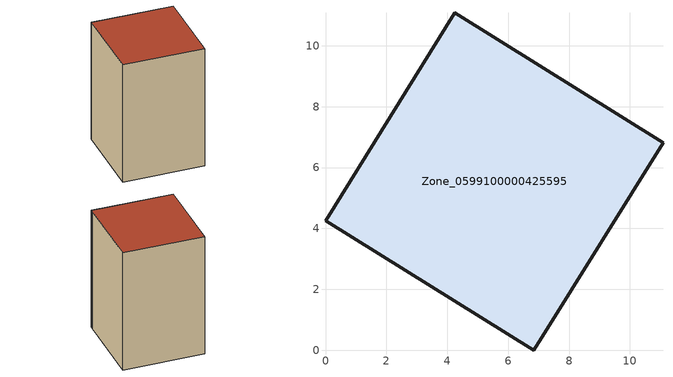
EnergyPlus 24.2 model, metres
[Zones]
Zone_0599100000425595
 floor ground (C_G): 7.03,0.31 6.89,0.08 6.84,0 0,4.25 4.25,11.08 11.09,6.82 z0
 wall outside (C_F): 6.89,0.08 7.03,0.31 11.09,6.82 4.25,11.08 0,4.25 6.84,0 6.89,0.08 z0:12.61
 roof outside (C_R): 7.03,0.31 11.09,6.82 4.25,11.08 0,4.25 6.84,0 6.89,0.08 z12.61
[BUILDING]
Pand.0599100000425595: North Axis=0; Terrain=City; Loads Convergence Tolerance Value=0.04; Temperature Convergence Tolerance Value=0.4; Solar Distribution=FullExterior; Maximum Number of Warmup Days=25; Minimum Number of Warmup Days=1
[Site:Location]
Rotterdam.The.Hague.AP_ZH_NLD Design_Conditions: Latitude=51.96; Longitude=4.45; Time Zone=1; Elevation=-4.5
[SITE:GROUNDTEMPERATURE:BUILDINGSURFACE]
18, 18, 18, 18, 18, 18, 18, 18, 18, 18, 18, 18
[MATERIAL] Thermal Absorptance=0.9; Solar Absorptance=0.7; Visible Absorptance=0.7
Name | Roughness | Thickness | Conductivity | Density | Specific Heat
G.TC.2006-2014 | MediumSmooth | 0.15 | 0.06 | 540 | 1210
F.TC.2006-2014 | Rough | 0.3 | 0.12 | 1920 | 840
R.TC.2006-2014 | MediumRough | 0.2 | 0.08 | 1500 | 1000
[CONSTRUCTION]
C_G: G.TC.2006-2014
C_F: F.TC.2006-2014
C_R: R.TC.2006-2014
[ZONE]
Zone_0599100000425595: Type=1; Multiplier=1; Ceiling Height=Autocalculate; Volume=Autocalculate; Floor Area=autocalculate; Part of Total Floor Area=Yes
[ZONEINFILTRATION:DESIGNFLOWRATE]
Infil_Zone_0599100000425595: Zone or ZoneList or Space or SpaceList=Zone_0599100000425595; Schedule=AlwaysOn; Design Flow Rate Calculation Method=Flow/Area; Flow Rate per Floor Area=0.0015; Constant Term Coefficient=1; Temperature Term Coefficient=0; Velocity Term Coefficient=0; Velocity Squared Term Coefficient=0
[HVACTEMPLATE:ZONE:IDEALLOADSAIRSYSTEM]
Zone_0599100000425595: Maximum Heating Supply Air Temperature=50; Minimum Cooling Supply Air Temperature=13; Maximum Heating Supply Air Humidity Ratio=0.0156; Minimum Cooling Supply Air Humidity Ratio=0.0077; Heating Limit=NoLimit; Cooling Limit=NoLimit; Dehumidification Control Type=ConstantSensibleHeatRatio; Cooling Sensible Heat Ratio=0.7; Dehumidification Setpoint=60; Humidification Control Type=None; Humidification Setpoint=30; Outdoor Air Method=None; Outdoor Air Flow Rate per Person=0.00944; Outdoor Air Flow Rate per Zone Floor Area=0; Outdoor Air Flow Rate per Zone=0; Demand Controlled Ventilation Type=None; Outdoor Air Economizer Type=NoEconomizer; Heat Recovery Type=None; Sensible Heat Recovery Effectiveness=0.7; Latent Heat Recovery Effectiveness=0.65
[ZONECONTROL:THERMOSTAT]
ThermostatControl_Zone_0599100000425595: Zone or ZoneList=Zone_0599100000425595; Control Type Schedule=DualSetpointControlType; Control 1=Thermostat_Zone_0599100000425595; Temperature Difference Between Cutout And Setpoint=0
[THERMOSTATSETPOINT:DUALSETPOINT]
Thermostat_Zone_0599100000425595: Heating Setpoint Temperature Schedule=HeatingSetpoint_Zone_0599100000425595; Cooling Setpoint Temperature Schedule=CoolingSetpoint_Zone_0599100000425595
[SCHEDULE:COMPACT]
HeatingSetpoint_Zone_0599100000425595: Through: 12/31, For: AllDays, Until: 24:00, 21
CoolingSetpoint_Zone_0599100000425595: Through: 12/31, For: AllDays, Until: 24:00, 24
DualSetpointControlType: Through: 12/31, For: AllDays, Until: 24:00, 4
AlwaysOn: Through: 12/31, For: AllDays, Until: 24:00, 1
